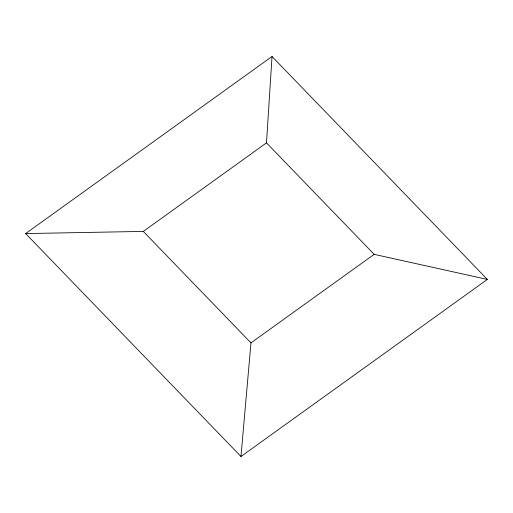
<?xml version="1.0" encoding="UTF-8"?>
<svg xmlns="http://www.w3.org/2000/svg" width="513" height="513" viewBox="0 0 513 513"><rect width="100%" height="100%" fill="white"/><g stroke="black" fill="none" stroke-linecap="round" stroke-linejoin="round"><path stroke-width="0.77" d="M487.35 279.431L374.157 254.345L266.491 142.87L272.025 56.488L25.65 233.569L240.975 456.512L487.35 279.431L272.025 56.488M240.975 456.512L250.966 342.883L143.307 231.414L25.65 233.569M143.307 231.414L266.491 142.87M250.966 342.883L374.157 254.345"/></g></svg>
